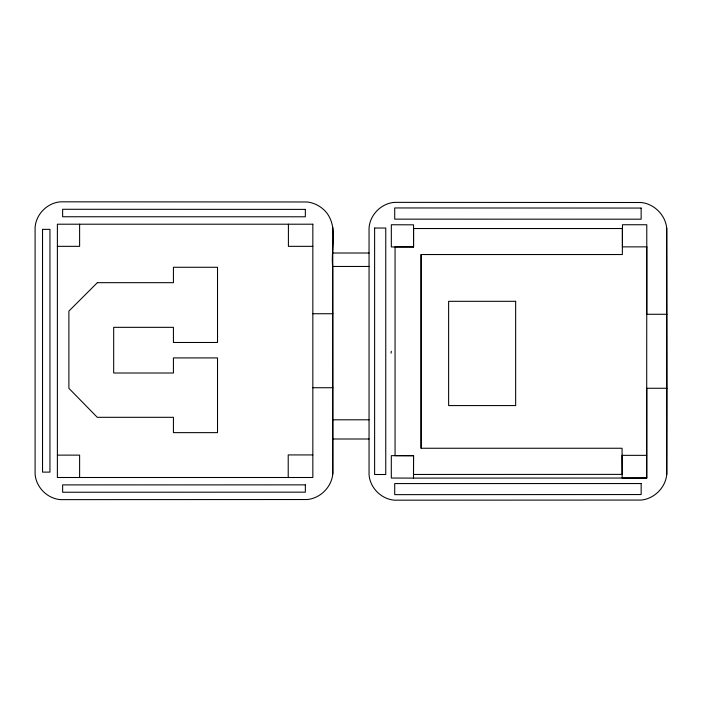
<?xml version="1.0" encoding="UTF-8"?>
<svg xmlns="http://www.w3.org/2000/svg" width="702" height="702" viewBox="0 0 702 702"><rect width="100%" height="100%" fill="white"/><g stroke="black" fill="none" stroke-linecap="round" stroke-linejoin="round"><path stroke-width="1.05" d="M332.801 473.929L332.678 266.453C330.686 248.938 338.241 228.562 327.009 213.232C322.244 207.029 314.97 202.896 307.195 201.974L60.776 201.825C47.438 202.694 35.969 214.163 35.1 227.492L35.1 473.973C35.969 487.302 47.438 498.78 60.776 499.64L307.213 499.526C320.358 498.288 331.563 487.074 332.801 473.929L332.774 227.545M666.9 314.268L646.779 314.268L646.779 224.745L622.463 224.745L622.349 254.536L421.112 254.536L421.112 448.253L622.077 448.253L622.156 474.385L413.487 474.455L413.557 455.659L413.496 478.106L646.779 478.036L646.779 388.267L666.9 388.267L666.716 228.08C665.373 214.979 654.238 203.852 641.145 202.509L394.717 202.36C381.388 203.22 369.91 214.698 369.05 228.027L369.05 474.508C369.91 487.837 381.388 499.315 394.717 500.175L641.154 500.061C654.299 498.815 665.505 487.609 666.751 474.464L666.9 388.267M421.112 448.253L421.112 254.536M391.075 353.203L391.33 351.263M646.779 478.036L622.156 478.08L622.042 455.344L646.665 455.344M57.38 246.341L79.616 246.341L79.616 224.21M312.838 246.341L288.408 246.341L288.408 224.21M622.349 246.867L646.893 246.867M332.678 253.01L369.05 253.01M332.678 266.453L369.05 266.453M312.838 313.733L332.95 313.733M312.838 387.732L332.95 387.732M332.704 419.805L369.05 419.805M332.704 439.004L369.05 439.004M312.838 454.931L288.215 454.931L288.215 477.5M57.38 455.124L79.616 455.124L79.616 477.5M413.557 455.659L391.33 455.659L391.295 466.733L391.33 478.036L413.496 478.106M413.496 455.73L395.059 455.659L395.059 246.867L413.566 246.867L413.566 228.527L622.349 228.527L622.463 246.867M666.716 228.08L666.751 474.464M646.779 246.867L646.665 477.922M42.532 229.352L42.532 472.113L49.947 472.113L49.947 229.352L42.532 229.352M374.614 228.027L374.614 474.508L385.758 474.508L385.758 228.027L374.614 228.027M97.359 282.669L68.893 311.1L68.893 388.329L97.288 417.313L173.429 417.313L173.429 432.634L217.523 432.634L217.523 357.915L173.429 357.915L173.429 373.008L113.68 373.008L113.68 327.334L173.429 327.334L173.429 342.479L217.523 342.479L217.523 267.269L173.429 267.269L173.429 282.669L97.359 282.669M641.145 208.064L394.717 207.95L394.717 219.147L641.145 219.191L641.145 208.064M305.335 209.398L62.636 209.284L62.636 216.751L305.335 216.786L305.335 209.398M312.838 224.21L57.38 224.21L57.38 477.5L312.838 477.5L312.838 224.21M413.557 246.955L391.33 246.955L391.33 224.745L413.557 224.833L413.557 246.955M515.654 301.316L448.631 301.316L448.631 405.58L515.654 405.58L515.654 301.316M641.154 483.546L394.717 483.573L394.717 494.647L641.154 494.55L641.154 483.546M305.344 484.871L62.636 484.898L62.636 492.242L305.344 492.155L305.344 484.871"/></g></svg>
